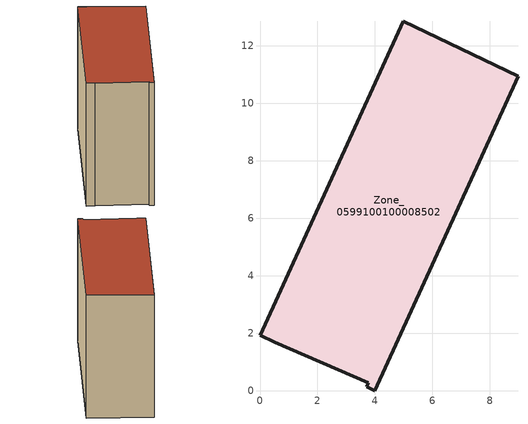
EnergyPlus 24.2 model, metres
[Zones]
Zone_0599100100008502
 floor ground (C_G): 4.97,12.85 8.97,10.93 3.99,0 3.71,0.14 3.77,0.28 0.51,1.68 0,1.92 z0
 wall outside (C_F): 8.97,10.93 4.97,12.85 0,1.92 0.51,1.68 3.77,0.28 3.71,0.14 3.99,0 8.97,10.93 z0:8.83
 roof outside (C_R): 3.77,0.28 3.71,0.14 3.99,0 8.97,10.93 4.97,12.85 0,1.92 0.51,1.68 z8.83
[BUILDING]
Pand.0599100100008502: North Axis=0; Terrain=City; Loads Convergence Tolerance Value=0.04; Temperature Convergence Tolerance Value=0.4; Solar Distribution=FullExterior; Maximum Number of Warmup Days=25; Minimum Number of Warmup Days=1
[Site:Location]
Rotterdam.The.Hague.AP_ZH_NLD Design_Conditions: Latitude=51.96; Longitude=4.45; Time Zone=1; Elevation=-4.5
[SITE:GROUNDTEMPERATURE:BUILDINGSURFACE]
18, 18, 18, 18, 18, 18, 18, 18, 18, 18, 18, 18
[MATERIAL] Thermal Absorptance=0.9; Solar Absorptance=0.7; Visible Absorptance=0.7
Name | Roughness | Thickness | Conductivity | Density | Specific Heat
G.TI.2015-2018 | MediumSmooth | 0.15 | 0.0428571 | 540 | 1210
F.TI.2015-2018 | Rough | 0.3 | 0.0666667 | 1920 | 840
R.TI.2015-2018 | MediumRough | 0.2 | 0.0333333 | 1500 | 1000
[CONSTRUCTION]
C_G: G.TI.2015-2018
C_F: F.TI.2015-2018
C_R: R.TI.2015-2018
[ZONE]
Zone_0599100100008502: Type=1; Multiplier=1; Ceiling Height=Autocalculate; Volume=Autocalculate; Floor Area=autocalculate; Part of Total Floor Area=Yes
[ZONEINFILTRATION:DESIGNFLOWRATE]
Infil_Zone_0599100100008502: Zone or ZoneList or Space or SpaceList=Zone_0599100100008502; Schedule=AlwaysOn; Design Flow Rate Calculation Method=Flow/Area; Flow Rate per Floor Area=0.0015; Constant Term Coefficient=1; Temperature Term Coefficient=0; Velocity Term Coefficient=0; Velocity Squared Term Coefficient=0
[HVACTEMPLATE:ZONE:IDEALLOADSAIRSYSTEM]
Zone_0599100100008502: Maximum Heating Supply Air Temperature=50; Minimum Cooling Supply Air Temperature=13; Maximum Heating Supply Air Humidity Ratio=0.0156; Minimum Cooling Supply Air Humidity Ratio=0.0077; Heating Limit=NoLimit; Cooling Limit=NoLimit; Dehumidification Control Type=ConstantSensibleHeatRatio; Cooling Sensible Heat Ratio=0.7; Dehumidification Setpoint=60; Humidification Control Type=None; Humidification Setpoint=30; Outdoor Air Method=None; Outdoor Air Flow Rate per Person=0.00944; Outdoor Air Flow Rate per Zone Floor Area=0; Outdoor Air Flow Rate per Zone=0; Demand Controlled Ventilation Type=None; Outdoor Air Economizer Type=NoEconomizer; Heat Recovery Type=None; Sensible Heat Recovery Effectiveness=0.7; Latent Heat Recovery Effectiveness=0.65
[ZONECONTROL:THERMOSTAT]
ThermostatControl_Zone_0599100100008502: Zone or ZoneList=Zone_0599100100008502; Control Type Schedule=DualSetpointControlType; Control 1=Thermostat_Zone_0599100100008502; Temperature Difference Between Cutout And Setpoint=0
[THERMOSTATSETPOINT:DUALSETPOINT]
Thermostat_Zone_0599100100008502: Heating Setpoint Temperature Schedule=HeatingSetpoint_Zone_0599100100008502; Cooling Setpoint Temperature Schedule=CoolingSetpoint_Zone_0599100100008502
[SCHEDULE:COMPACT]
HeatingSetpoint_Zone_0599100100008502: Through: 12/31, For: AllDays, Until: 24:00, 21
CoolingSetpoint_Zone_0599100100008502: Through: 12/31, For: AllDays, Until: 24:00, 24
DualSetpointControlType: Through: 12/31, For: AllDays, Until: 24:00, 4
AlwaysOn: Through: 12/31, For: AllDays, Until: 24:00, 1
